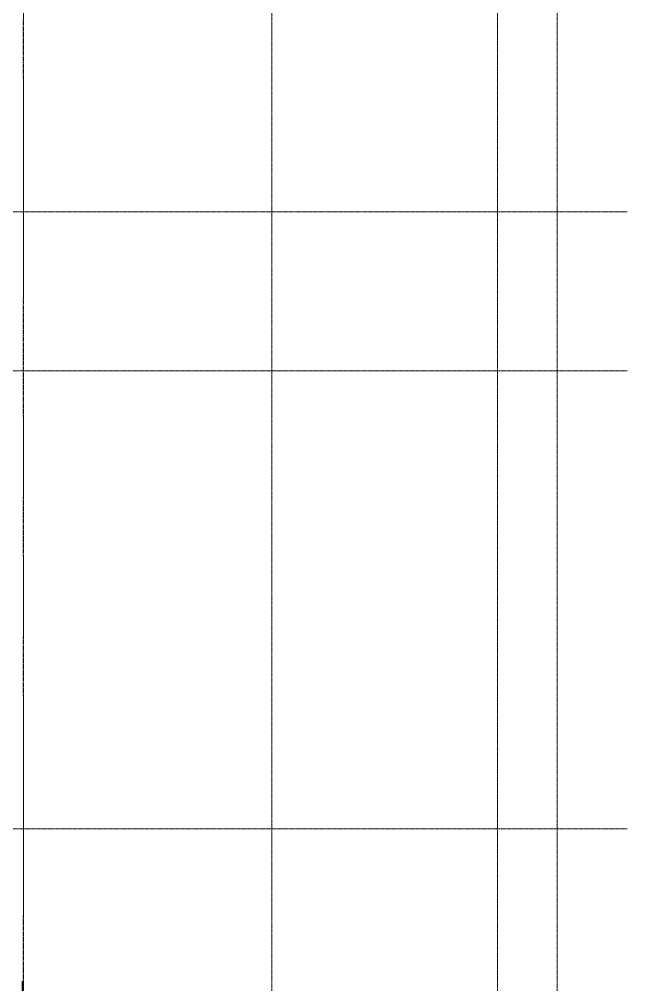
# Model space of a CAD drawing. Header units: millimetres. Extents: x -231292 to 573618, y -153144 to 564035.
# Drawn here: x 29273 to 38734, y 46880 to 61430 of the extents above; entities that cross this region are included whole.
import ezdxf

# ---------------------------------------------------------------- set-up
doc = ezdxf.new("R2010")
doc.units = ezdxf.units.MM
doc.linetypes.add('CENTER2', pattern=[28.575, 19.05, -3.175, 3.175, -3.175])
doc.linetypes.add('DASHED', pattern=[19.05, 12.7, -6.35])
for name, color, linetype, lineweight in [('A-Wall_Материал_Газоблок_Контур', 250, 'Continuous', 0), ('АР_Окна', 250, 'Continuous', 5), ('АР_Штриховка', 250, 'Continuous', 0), ('РД_Оси_100', 250, 'Continuous', 0)]:
    doc.layers.add(name, color=color, linetype=linetype, lineweight=lineweight)
doc.layers.add('АР_Делит', color=250, linetype='Continuous', lineweight=0, plot=False)

# ---------------------------------------------------------------- blocks, each defined once
blk = doc.blocks.new('СОШ_2200_АР_ОСИ_М100_28.05.24')
at = {"layer": 'АР_Делит', "color": 5, "linetype": 'DASHED'}
blk.add_lwpolyline([(114955, 135155), (114955, -355), (93595.036, -355), (93595.036, 13855), (94145, 13855), (94145, 68320), (66055, 68320), (66055, 13857.73), (83455, 13857.73), (83455, -355), (45245, -355), (45245, 13145), (44695, 13145), (44695, 26755), (45245, 26755), (45245, 68320), (20455, 68320), (20455, 26755), (27955, 26755), (27955, 13145), (-355, 13145), (-355, 100855)], dxfattribs=at)
at = {"layer": 'РД_Оси_100', "color": 1, "linetype": 'CENTER2'}
blk.add_line((24200, -6155), (24200, 139938.679), dxfattribs=at)
at = {"layer": 'РД_Оси_100', "linetype": 'CENTER2'}
for p, q in [((27600, -6155), (27600, 139938.679)), ((29555, 45300), (-5954.958, 45300)), ((29555, 42900), (-5954.958, 42900)), ((29555, 36000), (-5954.958, 36000))]:
    blk.add_line(p, q, dxfattribs=at)
blk.add_lwpolyline([(28500, -6155), (28500, 139938.679)], dxfattribs=at)

msp = doc.modelspace()

# ---------------------------------------------------------------- hatches: boundary and pattern name
at = {"layer": 'АР_Штриховка', "linetype": 'Continuous', "lineweight": 0}
h = msp.add_hatch(dxfattribs=at)
h.set_pattern_fill('_U', color=256, angle=-360, style=0, pattern_type=0)
h.set_pattern_definition([(360, (8883.4027, 13229.6861), (2e-16, 1), [])])
h.paths.add_polyline_path([(29338.403, 81549.69), (29313.403, 81574.69), (29313.403, 80329.686), (29338.403, 80329.686)], flags=0)
h.paths.add_polyline_path([(29338.403, 79129.686), (29313.403, 79129.686), (29313.403, 78229.686), (29338.403, 78229.686)], flags=0)
h.paths.add_polyline_path([(29338.403, 74929.686), (29313.403, 74929.686), (29313.403, 64729.686), (29338.403, 64729.686)], flags=0)
h.paths.add_polyline_path([(29338.403, 63529.686), (29313.403, 63529.686), (29313.403, 62629.686), (29338.403, 62629.686)], flags=0)
h.paths.add_polyline_path([(29338.403, 61429.686), (29313.403, 61429.686), (29313.403, 60529.686), (29338.403, 60529.686)], flags=0)
h.paths.add_polyline_path([(29338.403, 57229.686), (29313.403, 57229.686), (29313.403, 55429.686), (29338.403, 55429.686)], flags=0)
h.paths.add_polyline_path([(29338.403, 54229.686), (29313.403, 54229.686), (29313.403, 53329.686), (29338.403, 53329.686)], flags=0)
h.paths.add_polyline_path([(29338.403, 52129.686), (29313.403, 52129.686), (29313.403, 51229.686), (29338.403, 51229.686)], flags=0)
h.paths.add_polyline_path([(29338.403, 47929.686), (29313.403, 47929.686), (29313.403, 46929.686), (29338.403, 46929.686)], flags=0)
h = msp.add_hatch(dxfattribs=at)
h.set_pattern_fill('_U', color=256, angle=-360, style=0, pattern_type=0)
h.set_pattern_definition([(7e-12, (8883.4027, 13229.6861), (-4e-17, 1), [])])
h.paths.add_polyline_path([(29338.403, 46929.686), (29313.403, 46929.686), (29313.403, 46629.686), (29338.403, 46629.686)], flags=0)
h.paths.add_polyline_path([(29338.403, 42829.686), (29313.403, 42829.686), (29313.403, 39959.686), (29338.403, 39984.686)], flags=0)

# ---------------------------------------------------------------- linework, layer by layer
at = {"layer": 'A-Wall_Материал_Газоблок_Контур', "linetype": 'Continuous', "lineweight": 0}
for p, q in [((29338.403, 61429.686), (29338.403, 62629.686)), ((29338.403, 57229.686), (29338.403, 60529.686)), ((29338.403, 54229.686), (29338.403, 55429.686)), ((29338.403, 52129.686), (29338.403, 53329.686)), ((29338.403, 47929.686), (29338.403, 51229.686))]:
    msp.add_line(p, q, dxfattribs=at)
at = {"layer": 'АР_Окна', "linetype": 'Continuous', "lineweight": 5}
for p, q in [((29338.403, 62629.686), (29338.403, 61429.686)), ((29338.403, 60529.686), (29338.403, 57229.686)), ((29338.403, 55429.686), (29338.403, 54229.686)), ((29338.403, 53329.686), (29338.403, 52129.686)), ((29338.403, 51229.686), (29338.403, 47929.686))]:
    msp.add_line(p, q, dxfattribs=at)

# ---------------------------------------------------------------- block references
at = {"layer": 'РД_Оси_100'}
msp.add_blockref('СОШ_2200_АР_ОСИ_М100_28.05.24', (8883.403, 13229.686), dxfattribs=at)

doc.saveas('drawing.dxf')
